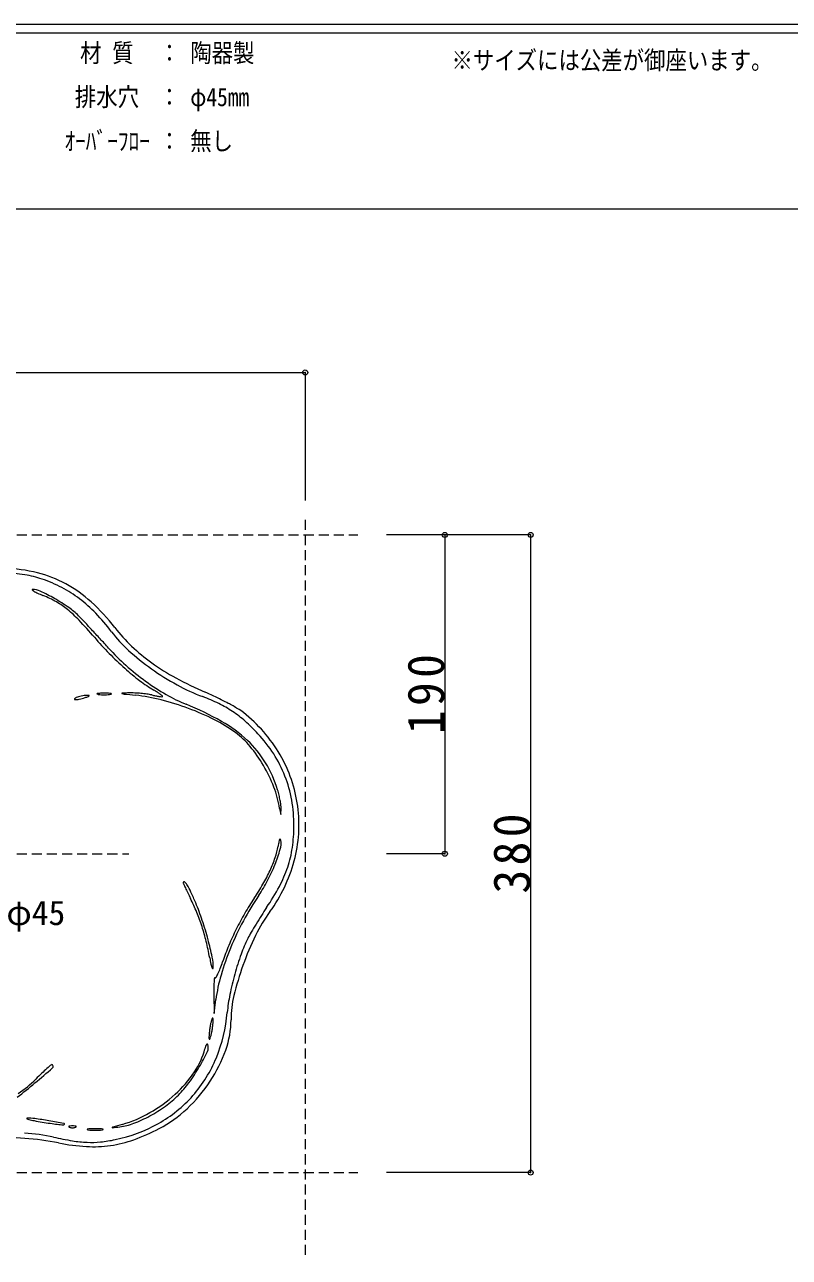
# Model space of a CAD drawing. Units: millimetres, scale not verified. Extents: x -1002 to 1009, y -687 to 676.
# Drawn here: x -501 to -45, y -94 to 640 of the extents above; entities that cross this region are included whole.
import ezdxf
from ezdxf.enums import TextEntityAlignment as Align

# ---------------------------------------------------------------- set-up
doc = ezdxf.new("R2010")
doc.units = ezdxf.units.MM
doc.header["$LTSCALE"] = 5
doc.header["$PDMODE"] = 32
doc.header["$PDSIZE"] = 3
doc.linetypes.add('DASHED1', pattern=[1.8, 1.2, -0.6])
doc.layers.add('F-0', color=7, linetype='Continuous', lineweight=15)
doc.styles.add('ＭＳ ゴシック', font='')
doc.styles.get('ＭＳ ゴシック').set_extended_font_data('MS Gothic')

msp = doc.modelspace()

# ---------------------------------------------------------------- linework, layer by layer
at = {"layer": 'F-0'}
for p, q in [((1002.034, 640.036), (-1002.086, 640.036)), ((1002.034, 635.036), (-1002.086, 635.036)), ((1002.034, 530.036), (-1002.086, 530.036))]:
    msp.add_line(p, q, dxfattribs=at)
at = {"layer": 'F-0', "color": 4, "lineweight": 9}
for p, q in [((-713.494, 432.792), (-333.494, 432.792)), ((-333.494, 432.792), (-333.494, 356.44)), ((-250.325, 335.991), (-285.106, 335.991)), ((-199.177, 335.991), (-285.106, 335.991)), ((-250.325, 335.991), (-250.325, 145.991)), ((-199.177, 335.991), (-199.177, -44.009)), ((-250.325, 145.991), (-285.106, 145.991)), ((-199.177, -44.009), (-285.106, -44.009))]:
    msp.add_line(p, q, dxfattribs=at)
at = {"layer": 'F-0', "color": 4, "linetype": 'DASHED1', "lineweight": 9}
for p, q in [((-333.494, 344.923), (-333.494, -94.484)), ((-523.494, 335.991), (-302.167, 335.991)), ((-523.494, 145.991), (-438.752, 145.991)), ((-523.494, -44.009), (-302.167, -44.009))]:
    msp.add_line(p, q, dxfattribs=at)
at = {"layer": 'F-0'}
for points in [[(-348.781, 173.059), (-348.154, 169.309), (-347.966, 173.059)], [(-388.049, 61.934), (-387.852, 50.809), (-386.784, 59.059)]]:
    msp.add_lwpolyline(points, dxfattribs=at)
for centre, radius, start, end in [((-517.18, 217.102), 99.22, 76.00334, 87.37981), ((-518.843, 194.41), 119.166, 81.21018, 87.2331), ((-509.793, 252.939), 59.941, 71.13883, 81.21021), ((-510.719, 243.024), 72.506, 61.61121, 76.0033), ((-517.995, 228.93), 85.312, 62.4753, 71.13887), ((-496.107, 303.332), 0.192, 90.85494, 226.05215), ((-492.753, 306.811), 5.024, 226.05226, 240.17131), ((-495.954, 293.085), 10.44, 64.33996, 90.85508), ((-481.755, 325.994), 27.136, 240.1713, 245.50251), ((-454.768, 385.216), 92.217, 245.50243, 247.64638), ((-549.765, 181.075), 134.705, 60.25815, 64.33993), ((-512.902, 238.703), 74.292, 52.86493, 62.47536), ((-512.49, 239.746), 76.231, 47.62391, 61.61121), ((-517.906, 231.68), 73.794, 60.68733, 67.6464), ((-542.125, 194.447), 119.304, 55.44735, 60.25812), ((-504.62, 255.344), 46.656, 50.87613, 60.68742), ((-517.245, 232.968), 81.487, 43.73204, 52.86496), ((-541.875, 207.538), 119.83, 37.65682, 47.6239), ((-519.332, 237.255), 69.972, 43.22937, 50.8762), ((-496.972, 260.015), 39.694, 44.51882, 55.44738), ((-620.068, 138.969), 212.333, 43.29159, 44.51885), ((-548.664, 202.909), 124.969, 37.10294, 43.73204), ((-691.974, 74.967), 306.917, 40.67817, 43.22933), ((-1200.149, -407.511), 1009.287, 42.90541, 43.29158), ((-1286.815, -488.062), 1127.606, 42.51973, 42.90545), ((-369.984, 340.185), 97.292, 217.65687, 226.47332), ((-305.338, 407.271), 202.9, 220.67813, 224.37339), ((-1180.481, -390.559), 983.337, 42.09236, 42.51979), ((-384.562, 327.032), 80.788, 217.10295, 227.7683), ((-351.727, 358.078), 133.485, 222.09243, 228.36979), ((-319.279, 393.631), 183.396, 224.37338, 228.35962), ((-340.036, 376.084), 147.036, 227.76834, 234.5804), ((-360.295, 350.384), 111.359, 226.47335, 234.44067), ((-339.987, 371.287), 151.157, 228.36984, 234.08838), ((-345.672, 370.841), 136.505, 234.4407, 241.57927), ((-336.207, 374.592), 157.921, 228.35961, 232.61803), ((-335.13, 382.981), 155.5, 234.58039, 241.24201), ((-298.437, 458.126), 235.752, 241.57937, 246.32072), ((-381.69, 315.063), 83.004, 232.61797, 239.5095), ((-344.96, 364.42), 142.679, 234.08832, 239.9571), ((-457.92, 185.602), 67.232, 57.3616, 59.50945), ((-353.505, 349.499), 117.307, 241.24206, 249.471), ((-470.727, 238.12), 0.293, 143.37428, 270.00007), ((-469.059, 236.881), 2.371, 113.25385, 143.37426), ((-470.727, 249.17), 11.343, 269.99994, 282.90396), ((-465.303, 228.141), 11.884, 106.24671, 113.25387), ((-462.663, 219.081), 21.32, 101.72298, 106.2467), ((-477.622, 279.268), 42.221, 282.90393, 287.75799), ((-462.753, 219.514), 20.878, 97.17499, 101.72299), ((-464.139, 230.522), 9.783, 89.15797, 97.17497), ((-500.515, 350.75), 117.279, 287.75794, 288.80851), ((-464.518, 204.704), 35.605, 86.66957, 89.15794), ((-462.926, 240.386), 0.689, 288.80854, 328.9359), ((-462.458, 240.105), 0.144, 328.93588, 86.6696), ((-457.553, 241.32), 0.114, 100.92334, 244.0344), ((-456.459, 243.565), 2.612, 244.03414, 261.40132), ((-455.915, 232.834), 8.757, 91.71873, 100.92305), ((-453.794, 261.19), 20.437, 261.40115, 266.56789), ((-453.227, 143.24), 98.39, 90.15636, 91.71868), ((-453.027, 273.976), 33.246, 266.56794, 270.15642), ((-453.246, 150.304), 91.327, 88.46512, 90.15646), ((-453.023, 272.435), 31.704, 270.15642, 273.7834), ((-451.776, 253.575), 12.804, 273.78338, 280.9231), ((-451.152, 228.436), 13.166, 81.40122, 88.46515), ((-449.424, 241.391), 0.395, 280.92317, 336.83037), ((-449.207, 241.298), 0.159, 336.8305, 81.40142), ((-442.641, 241.585), 0.116, 92.14424, 249.99933), ((-440.87, 246.451), 5.293, 249.9995, 263.66026), ((-432.686, -24.285), 266.172, 91.25066, 92.14447), ((-267.323, 1808.498), 1576.951, 263.66029, 263.90551), ((-437.408, 192.034), 49.802, 87.44589, 91.25067), ((-438.849, 159.731), 82.137, 84.83034, 87.44589), ((-446.376, 131.531), 109.547, 75.73516, 83.90551), ((-438.522, 163.348), 78.505, 82.19064, 84.83025), ((-432.11, 210.101), 31.314, 76.94668, 82.19062), ((-409.862, 306.059), 67.189, 256.94673, 258.96807), ((-415.373, 277.794), 38.391, 258.96809, 262.04171), ((-439.182, 214.858), 32.491, 53.66122, 57.36152), ((-413.324, 292.45), 53.19, 262.04172, 263.87216), ((-443.428, 209.087), 39.655, 51.26665, 53.6613), ((-458.219, 84.949), 157.612, 69.51455, 75.73512), ((-418.949, 240.057), 0.496, 263.872, 314.99998), ((-418.748, 239.856), 0.211, 315.00009, 51.26683), ((-368.584, 323.572), 95.491, 239.95702, 247.88634), ((-473.014, 66.569), 181.918, 60.48005, 67.88627), ((-432.353, 138.935), 107.536, 63.86753, 69.47108), ((-474.905, 55.725), 203.643, 64.18873, 66.32075), ((-474.577, 56.403), 202.89, 62.0508, 64.18878), ((-415.763, 172.751), 69.869, 56.1269, 63.86759), ((-463.663, 76.971), 179.605, 59.94405, 62.05087), ((-456.678, 89.073), 153.209, 63.2241, 69.51451), ((-416.236, 172.046), 70.718, 48.43912, 56.12694), ((-387.718, 208.216), 27.971, 51.62021, 59.94414), ((-426.133, 159.713), 89.845, 30.29718, 51.62028), ((-428.411, 145.092), 90.462, 53.89057, 63.22416), ((-423.166, 154.603), 80.751, 46.8885, 60.48006), ((-444.151, 140.561), 112.797, 43.02036, 48.43907), ((-403.526, 179.205), 48.237, 39.60125, 53.8906), ((-410.742, 167.874), 62.573, 31.13621, 46.88855), ((-423.178, 160.133), 84.11, 32.62481, 43.0203), ((-431.899, 155.732), 85.061, 30.25667, 39.60124), ((-435.498, 153.632), 89.228, 21.0974, 30.25663), ((-418.357, 163.274), 71.469, 16.87834, 31.13619), ((-415.653, 164.95), 75.174, 21.31582, 32.62484), ((-419.921, 163.343), 82.65, 7.59706, 30.29715), ((-416.223, 164.728), 75.787, 10.05597, 21.31583), ((-412.961, 162.328), 65.071, 9.49249, 21.09733), ((-400.816, 168.596), 53.138, 13.48434, 16.87829), ((-406.415, 167.253), 58.896, 10.34239, 13.48429), ((-399.597, 168.498), 51.965, 7.16904, 10.34233), ((-427.341, 162.756), 87.078, 359.90978, 10.05596), ((-358.952, 173.61), 11, 357.12946, 7.16905), ((-420.387, 163.281), 83.12, 344.96997, 7.59698), ((-432.463, 162.764), 92.201, 351.82715, 359.90983), ((-342.587, 151.735), 6.789, 155.66028, 168.15921), ((-348.55, 154.432), 0.244, 53.84298, 155.6604), ((-348.866, 154), 0.78, 9.09469, 53.84279), ((-443.358, 176.327), 98.865, 338.26961, 343.76505), ((-391.094, 157.324), 41.931, 341.15323, 350.70234), ((-291.378, 140.999), 59.111, 168.15915, 170.70229), ((-360.362, 152.16), 12.422, 343.76514, 9.09464), ((-406.95, 159.1), 66.425, 341.49249, 351.82714), ((-450.58, 179.206), 106.64, 332.50914, 338.26959), ((-428.535, 165.468), 91.556, 323.92501, 344.96998), ((-429.178, 170.323), 82.174, 335.38132, 341.15322), ((-446.223, 178.134), 100.923, 330.13456, 335.38125), ((-414.087, 161.489), 73.952, 331.77432, 341.4925), ((-405.788, 128.855), 0.457, 52.72353, 180.00012), ((-404.733, 128.855), 1.512, 180.00005, 203.76173), ((-175.17, 229.921), 252.338, 203.76165, 204.3919), ((-409.13, 124.465), 5.973, 31.49757, 52.72343), ((-273.172, 185.482), 144.731, 204.39187, 205.68857), ((-442.606, 103.953), 45.234, 25.07816, 31.49751), ((-473.36, 193.717), 132.216, 325.84953, 330.13452), ((-432.65, 169.875), 86.427, 325.76557, 332.50917), ((-471.727, 192.429), 139.37, 325.72665, 331.7743), ((-183.777, 228.483), 243.93, 205.68856, 206.56564), ((-514.559, 63.087), 125.897, 22.39933, 26.56565), ((-548.996, 54.166), 162.697, 22.60197, 25.0782), ((-222.645, 26.972), 167.587, 145.76557, 151.82994), ((-238.538, 34.428), 151.534, 145.84949, 149.8268), ((-541.126, 57.442), 154.173, 18.44895, 22.60198), ((-506.676, 66.337), 117.371, 18.00798, 22.39928), ((-226.589, 27.481), 165.356, 149.82669, 153.55196), ((-277.55, 55.469), 95.25, 143.92504, 153.91339), ((-198.865, 6.481), 190.827, 145.72661, 147.40443), ((-585.331, 42.695), 200.773, 15.04189, 18.44891), ((-213.857, 22.266), 177.556, 151.82991, 157.63708), ((-150.058, -25.278), 249.05, 148.69955, 150.00955), ((-132.527, -35.937), 269.567, 147.40445, 148.69955), ((-513.379, 64.158), 124.419, 13.75044, 18.00795), ((-227.777, 28.072), 164.029, 153.55189, 157.2916), ((-297.216, 59.733), 79.104, 153.12691, 160.47292), ((-203.802, 19.362), 177.362, 153.91334, 160.1852), ((-298.378, 60.322), 77.802, 150.00957, 153.12695), ((-551.563, 54.814), 163.729, 10.28499, 13.75044), ((-574.153, 45.699), 189.199, 11.79572, 15.04188), ((-228.584, 28.324), 161.632, 157.63708, 163.69092), ((-245.139, 35.337), 145.209, 157.29164, 161.38922), ((-264.084, 106.98), 128.444, 190.28495, 192.04688), ((-415.897, 78.748), 27.528, 358.32704, 11.79573), ((-479.568, 114.281), 102.156, 339.01632, 341.3892), ((-205.009, 27.032), 176.938, 160.47287, 164.49714), ((-369.516, 84.479), 20.638, 192.04691, 198.85325), ((-388.738, 77.916), 0.326, 198.85328, 281.79193), ((-388.747, 77.955), 0.366, 281.79189, 358.32712), ((-291.476, 46.726), 96.103, 163.69093, 172.62683), ((-425.154, 93.191), 43.79, 331.3098, 334.74591), ((-427.654, 94.37), 46.554, 334.74595, 339.01629), ((-201.69, 26.111), 180.382, 164.49708, 168.50508), ((-210.2, 21.667), 170.562, 160.18516, 166.49389), ((-257.297, 64.246), 130.772, 179.17205, 181.0128), ((-333.042, 65.34), 55.019, 175.65681, 179.17198), ((-342.22, 66.037), 45.815, 172.56659, 175.65671), ((-387.432, 71.936), 0.219, 45.00009, 172.56669), ((-387.037, 72.331), 0.339, 225.00001, 331.30971), ((-284.263, 42.903), 96.119, 168.50501, 174.92527), ((-316.251, 47.139), 61.495, 166.49388, 180.00003), ((-340.821, 34.49), 50.154, 168.18574, 170.91495), ((-369.192, 40.424), 21.168, 162.98621, 168.18571), ((-376.133, 42.548), 13.91, 157.39066, 162.9862), ((-388.788, 47.819), 0.201, 45.00002, 157.3907), ((-389.2, 47.407), 0.782, 0.08798, 44.99993), ((-419.77, 47.227), 31.35, 353.14745, 357.1078), ((-422.339, 47.356), 33.922, 357.10774, 0.08787), ((-473.22, 59.683), 93.582, 337.90056, 354.92522), ((-431.385, 47.139), 53.64, 340.3082, 0.00005), ((-352.199, 35.85), 38.71, 177.10782, 179.73391), ((-357.063, 36.096), 33.84, 173.43151, 177.10775), ((-334.921, 33.547), 56.128, 170.91497, 173.43153), ((-405.43, 41.614), 16.213, 338.11585, 342.98617), ((-411.579, 43.496), 22.643, 342.98627, 347.83849), ((-441.201, 49.879), 52.946, 347.83847, 350.41049), ((-439.616, 49.612), 51.339, 350.41047, 353.14747), ((-434.933, 40.158), 42.848, 325.63444, 346.00815), ((-375.013, 25.227), 18.904, 160.94672, 166.00809), ((-389.091, 30.089), 4.01, 144.95685, 160.94663), ((-391.972, 32.11), 0.491, 86.24359, 144.95693), ((-391.966, 32.197), 0.403, 18.43499, 86.24344), ((-396.942, 30.539), 5.648, 334.322, 18.43499), ((-390.175, 36.027), 0.734, 179.7339, 224.99985), ((-390.56, 35.641), 0.189, 224.99993, 338.11579), ((-459.94, 54.29), 79.248, 318.61576, 337.90057), ((-509.715, 84.759), 130.778, 329.80911, 334.32206), ((-462.78, 58.375), 86.984, 326.59866, 340.30829), ((-858.817, 442.801), 566.102, 310.04454, 311.4407), ((-360.774, -121.591), 188.561, 133.50116, 135.00985), ((-423.161, -55.851), 97.931, 131.03778, 133.50117), ((-362.158, -125.934), 190.845, 129.98124, 131.03777), ((-484.5, 19.965), 0.44, 54.56382, 129.98129), ((-484.948, 19.336), 1.211, 311.44071, 54.56362), ((-462.695, 59.142), 76.481, 312.4308, 325.63454), ((-492.553, 74.775), 110.924, 324.00557, 329.80908), ((-648.865, 192.984), 239.776, 306.80155, 310.0445), ((-545.368, 62.94), 72.45, 304.27861, 315.00982), ((-452.056, 45.357), 60.87, 314.91059, 324.00553), ((-467.488, 61.48), 92.625, 313.29311, 326.59872), ((-468.356, 65.335), 84.871, 299.85852, 312.43079), ((-459.419, 53.831), 78.554, 299.23534, 318.61572), ((-454.766, 48.076), 64.708, 305.81677, 314.91057), ((-467.097, 65.164), 85.781, 298.45539, 305.81674), ((-454.772, 47.982), 74.081, 297.56132, 313.29313), ((-499.362, -11.738), 0.144, 92.41037, 242.60296), ((-496.861, -6.913), 5.579, 242.6028, 255.84285), ((-498.267, -37.761), 26.191, 82.22682, 92.41028), ((-484.618, 41.626), 55.638, 255.84282, 259.24755), ((-454.591, 199.746), 216.584, 259.24755, 260.48696), ((-529.613, -267.396), 257.955, 80.32903, 82.22685), ((-449.853, 228.021), 245.252, 260.48699, 261.64023), ((-606.513, -718.66), 715.724, 79.60691, 80.32907), ((-466.029, 117.941), 133.99, 261.64031, 263.45357), ((-477.471, -15.083), 0.412, 314.99999, 79.60697), ((-448.471, 18.812), 35.775, 277.14781, 290.86794), ((-462.971, 55.954), 74.054, 285.93285, 299.8585), ((-463.873, 59.214), 79.013, 290.86798, 298.45529), ((-505.417, -120.07), 99.65, 77.2916, 87.32273), ((-447.327, 280.909), 298.028, 263.45358, 264.14754), ((-477.649, -14.905), 0.664, 264.14731, 314.99993), ((-474.275, -16.567), 0.181, 111.97457, 208.35249), ((-473.888, -16.358), 0.621, 208.35233, 248.02551), ((-473.408, -18.718), 2.499, 94.00816, 111.97452), ((-472.685, -13.378), 3.835, 248.02556, 261.30011), ((-472.245, -35.307), 19.13, 90.00001, 94.00824), ((-472.245, -10.503), 6.743, 261.30007, 270.00004), ((-472.245, -35.307), 19.13, 85.99176, 89.99999), ((-472.245, -10.503), 6.743, 269.99996, 278.69993), ((-471.805, -13.378), 3.835, 278.69989, 291.97444), ((-471.083, -18.718), 2.499, 68.02548, 85.99184), ((-470.603, -16.358), 0.621, 291.97449, 331.64767), ((-470.215, -16.567), 0.181, 331.64751, 68.02543), ((-463.342, -18.192), 0.119, 98.61376, 233.05725), ((-462.69, -17.324), 1.205, 233.0577, 261.38603), ((-461.363, -31.255), 13.331, 91.45212, 98.61405), ((-459.866, 1.319), 20.06, 261.38587, 266.78145), ((-458.745, -134.537), 116.646, 90.00001, 91.45209), ((-458.745, 21.244), 40.017, 266.78153, 269.99996), ((-458.745, -134.537), 116.646, 88.54791, 89.99999), ((-458.745, 21.244), 40.017, 270.00004, 273.21847), ((-457.625, 1.319), 20.06, 273.21855, 278.61413), ((-456.127, -31.255), 13.331, 81.38595, 88.54788), ((-454.801, -17.324), 1.205, 278.61397, 306.9423), ((-454.148, -18.192), 0.119, 306.94275, 81.38624), ((-448.58, -17.162), 0.0861, 136.07488, 276.94489), ((-447.984, -17.737), 0.915, 106.03564, 136.07518), ((-605.2, 1268.598), 1295.35, 276.94501, 277.14784), ((450.803, -3144.889), 3254.666, 105.93294, 106.03538), ((-465.327, 64.387), 90.65, 281.82828, 299.23534), ((-478.294, 93.049), 124.917, 289.92941, 297.56136), ((-512.305, -190.279), 167.107, 86.02387, 93.09124), ((-511.87, -184.017), 160.829, 78.75065, 86.02386), ((-440.494, 167.82), 195.47, 257.2916, 260.63079), ((-456.045, 96.648), 125.334, 258.75059, 266.36468), ((-460.661, 45.592), 71.589, 260.63079, 267.69725), ((-459.555, 41.404), 69.978, 266.36469, 278.14395), ((-461.246, 31.043), 57.028, 267.69719, 275.78079), ((-463.962, 57.871), 83.993, 275.7807, 281.82836), ((-459.546, 41.341), 69.915, 278.14399, 289.92942)]:
    msp.add_arc(centre, radius, start, end, dxfattribs=at)
at = {"layer": 'F-0', "color": 6}
for p in [(-333.494, 432.792), (-250.325, 335.991), (-199.177, 335.991), (-250.325, 145.991), (-199.177, -44.009)]:
    msp.add_point(p, dxfattribs=at)

# ---------------------------------------------------------------- texts
at = {"layer": 'F-0', "style": 'ＭＳ ゴシック', "width": 0.85}
for s, p in [('材 質', (-467.711, 614.411)), ('：', (-420.836, 614.411)), ('陶器製', (-402.086, 614.411)), ('※サイズには公差が御座います。', (-246.359, 610.036)), ('排水穴', (-470.836, 588.161)), ('：', (-420.836, 588.161)), ('φ45mm', (-402.086, 588.161)), ('ｵｰﾊﾞｰﾌﾛｰ', (-477.086, 561.911)), ('：', (-420.836, 561.911)), ('無し', (-402.086, 561.911))]:
    msp.add_text(s, height=11, dxfattribs=at).set_placement(p, align=Align.BOTTOM_LEFT)
at = {"layer": 'F-0', "style": 'ＭＳ ゴシック'}
msp.add_text('φ45', height=14.66, dxfattribs=at).set_placement((-511.667, 99.104), align=Align.BOTTOM_LEFT)
at = {"layer": 'F-0', "color": 3, "char_height": 21.99, "attachment_point": 7, "rotation": 90, "style": 'ＭＳ ゴシック'}
for s, insert in [('\\T1.18;\\W0.95;190', (-250.325, 217.241)), ('\\T1.18;\\W0.95;380', (-199.177, 122.241))]:
    msp.add_mtext(s, dxfattribs=dict(at, insert=insert))

doc.saveas('drawing.dxf')
